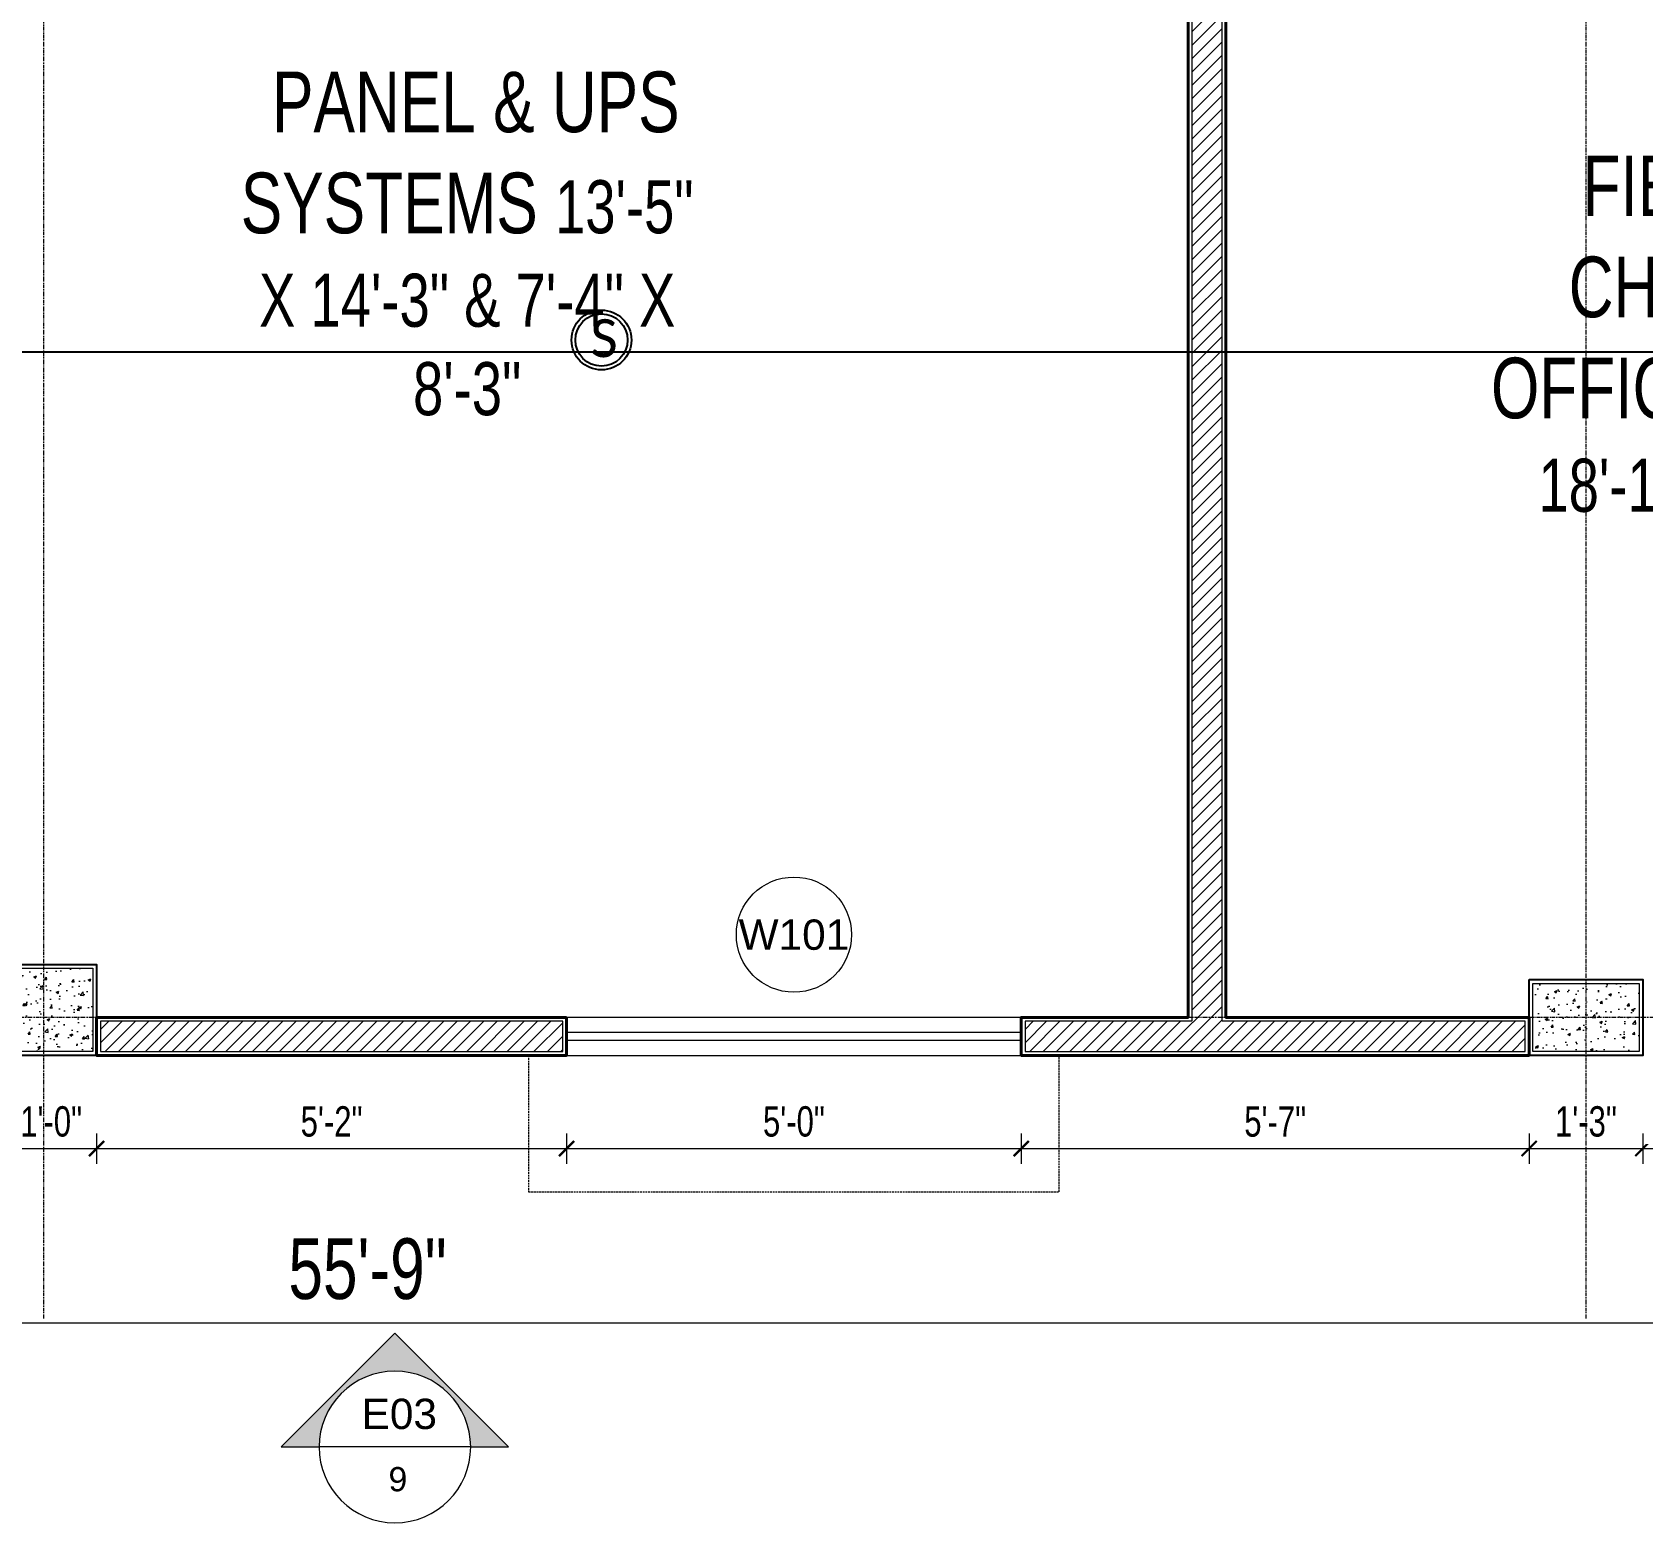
# Model space of a CAD drawing. Header units: inches. Extents: x 985 to 11353, y 526 to 2181.
# Drawn here: x 6843.2 to 7055.7, y 1364.6 to 1561.3 of the extents above; entities that cross this region are included whole.
import ezdxf
from ezdxf.enums import TextEntityAlignment as Align

# ---------------------------------------------------------------- set-up
doc = ezdxf.new("R2010")
doc.units = ezdxf.units.IN
doc.header["$MEASUREMENT"] = 0
doc.linetypes.add('DASH', pattern=[0.35, 0.25, -0.1])
doc.linetypes.add('PHANTOMX2', pattern=[5, 2.5, -0.5, 0.5, -0.5, 0.5, -0.5])
for name, color, linetype, lineweight in [('COLUMN', 1, 'Continuous', 25), ('Dimension', 22, 'Continuous', 13), ('Elevation Marker', 252, 'Continuous', 15), ('Glass', 5, 'Continuous', 9), ('grid', 9, 'Continuous', 13), ('HACTH', 8, 'Continuous', 9), ('I-DOOR-IDEN-N', 7, 'Continuous', 15), ('Plaster Line', 5, 'Continuous', 15), ('Sunshed', 5, 'Continuous', 15), ('wall 05', 3, 'Continuous', 40), ('WINDOW', 140, 'Continuous', 9)]:
    doc.layers.add(name, color=color, linetype=linetype, lineweight=lineweight)
for name, color, linetype in [('smoke detector', 1, 'Continuous'), ('Text', 7, 'Continuous'), ('zone wiring', 5, 'Continuous')]:
    doc.layers.add(name, color=color, linetype=linetype)
doc.styles.add('Arial', font='arial.ttf')
doc.styles.get("Standard").update_dxf_attribs({"font": 'isocp3.shx'})
doc.styles.add('Swiss721', font='swisscl.ttf')
doc.dimstyles.new('DIM08', dxfattribs={"dimtxt": 8, "dimasz": 4, "dimexe": 4, "dimexo": 0, "dimgap": 3, "dimtad": 1, "dimdec": 1, "dimzin": 3, "dimdsep": 46, "dimlunit": 4, "dimtxsty": 'Swiss721', "dimblk": 'ARCHTICK', "dimcen": 0, "dimdle": 4, "dimclrd": 256, "dimclre": 256, "dimclrt": 256, "dimadec": 0, "dimazin": 0, "dimtfac": 1, "dimtdec": 1, "dimtofl": 0, "dimtmove": 0, "dimatfit": 3, "dimldrblk": 'ARCHTICK', "dimfxl": 4, "dimfxlon": 1, "dimtfill": 1, "dimtolj": 1, "dimtzin": 0, "dimlwd": 9, "dimlwe": 9, "dimarcsym": 0})
pattern_1 = [(50, (0, 0), (3.58630091, -0.313760675), [0.375, -4.125]), (355, (0, 0), (-0.69375667, 3.76096067), [0.3, -3.3]), (100.4514, (0.299, -0.026), (2.89254691, 3.44719771), [0.31870095, -3.50571056]), (46.1842, (0, 1), (5.33620524, -0.82759507), [0.5625, -6.1875]), (96.6356, (0.4447, 0.931), (4.67331353, 4.87058935), [0.47805144, -5.258565]), (351.1842, (0, 1), (4.67330973, 4.870593), [0.45, -4.95]), (21, (0.5, 0.75), (2.98453526, -2.01309445), [0.375, -4.125]), (326, (0.5, 0.75), (1.21657666, 3.62575023), [0.3, -3.3]), (71.4514, (0.7487, 0.5822), (4.20111314, 1.61265248), [0.31870095, -3.50571056]), (37.5, (0, 0), (0.060799277, 1.66446927), [0, -3.26, 0, -3.35, 0, -3.3125]), (7.5, (0, 0), (1.315347687, 1.97205856), [0, -1.91, 0, -3.185, 0, -1.2625]), (327.5, (-1.115, 0), (2.66911218, -0.112774359), [0, -1.25, 0, -3.9, 0, -5.175]), (317.5, (-1.615, 0), (2.915930847, 0.50052491), [0, -1.625, 0, -2.59, 0, -3.675])]
pattern_2 = [(45, (-115481.6609, -169903.1285), (-0.8838834765, 0.8838834765), [])]

# ---------------------------------------------------------------- blocks, each defined once
blk = doc.blocks.new('C 12X12')
at = {"layer": 'HACTH'}
h = blk.add_hatch(dxfattribs=at)
h.set_pattern_fill('AR-CONC', color=256, scale=0.5, style=0)
h.set_pattern_definition(pattern_1)
h.paths.add_polyline_path([(88279, -6819.5), (88279, -6808.5), (88268, -6808.5), (88268, -6819.5)])
at = {"layer": 'COLUMN'}
blk.add_lwpolyline([(88267.5, -6808), (88279.5, -6808), (88279.5, -6820), (88267.5, -6820)], close=True, dxfattribs=at)
at = {"layer": 'Plaster Line'}
blk.add_lwpolyline([(88268, -6808.5), (88279, -6808.5), (88279, -6819.5), (88268, -6819.5)], close=True, dxfattribs=at)
blk = doc.blocks.new('C10X15')
at = {"layer": 'HACTH'}
h = blk.add_hatch(dxfattribs=at)
h.set_pattern_fill('AR-CONC', color=256, scale=0.5, style=0)
h.set_pattern_definition(pattern_1)
h.paths.add_polyline_path([(88231.5, -6817.5), (88231.5, -6808.5), (88217.5, -6808.5), (88217.5, -6817.5)])
at = {"layer": 'COLUMN'}
blk.add_lwpolyline([(88217, -6808), (88232, -6808), (88232, -6818), (88217, -6818)], close=True, dxfattribs=at)
at = {"layer": 'Plaster Line'}
blk.add_lwpolyline([(88217.5, -6808.5), (88231.5, -6808.5), (88231.5, -6817.5), (88217.5, -6817.5)], close=True, dxfattribs=at)
blk = doc.blocks.new('_ArchTick')
at = {"color": 0, "linetype": 'ByBlock', "const_width": 0.15}
blk.add_lwpolyline([(-0.5, -0.5), (0.5, 0.5)], dxfattribs=at)
blk = doc.blocks.new('*D239')
at = {"layer": 'Defpoints', "color": 0, "transparency": 16777216}
for p in [(6552.69, 1426.28), (7221.69, 1426.28), (7221.69, 1390.99)]:
    blk.add_point(p, dxfattribs=at)
at = {"layer": 'Dimension', "lineweight": 9, "transparency": 16777216}
for p, q in [((6552.69, 1394.99), (6552.69, 1386.99)), ((7221.69, 1394.99), (7221.69, 1386.99)), ((6548.69, 1390.99), (7225.69, 1390.99))]:
    blk.add_line(p, q, dxfattribs=at)
at = {"layer": 'Dimension', "lineweight": 9, "transparency": 16777216, "xscale": 4, "yscale": 4, "zscale": 4, "rotation": 180}
blk.add_blockref('_ArchTick', (6552.69, 1390.99), dxfattribs=at)
at = {"layer": 'Dimension', "lineweight": 9, "transparency": 16777216, "xscale": 4, "yscale": 4, "zscale": 4}
blk.add_blockref('_ArchTick', (7221.69, 1390.99), dxfattribs=at)
at = {"layer": 'Dimension', "transparency": 16777216, "insert": (6887.44, 1398.08), "char_height": 8, "attachment_point": 5, "style": 'Swiss721', "bg_fill": 3, "box_fill_scale": 1.25, "bg_fill_color": 256, "bg_fill_true_color": 13158600, "bg_fill_transparency": 0}
blk.add_mtext('\\A1;55\'-9"', dxfattribs=at)
blk = doc.blocks.new('*D267')
at = {"layer": 'Defpoints', "color": 0, "transparency": 16777216}
for p in [(6839.69, 1426.28), (6851.69, 1426.28)]:
    blk.add_point(p, dxfattribs=at)
at = {"layer": 'Dimension', "lineweight": 9, "transparency": 16777216}
for p, q in [((6839.69, 1415.99), (6839.69, 1411.99)), ((6851.69, 1415.99), (6851.69, 1411.99)), ((6837.69, 1413.99), (6853.69, 1413.99))]:
    blk.add_line(p, q, dxfattribs=at)
at = {"layer": 'Dimension', "lineweight": 9, "transparency": 16777216, "xscale": 2, "yscale": 2, "zscale": 2, "rotation": 180}
blk.add_blockref('_ArchTick', (6839.69, 1413.99), dxfattribs=at)
at = {"layer": 'Dimension', "lineweight": 9, "transparency": 16777216, "xscale": 2, "yscale": 2, "zscale": 2}
blk.add_blockref('_ArchTick', (6851.69, 1413.99), dxfattribs=at)
at = {"layer": 'Dimension', "transparency": 16777216, "insert": (6845.69, 1417.54), "char_height": 4, "attachment_point": 5, "style": 'Swiss721', "bg_fill": 3, "box_fill_scale": 1.25, "bg_fill_color": 256, "bg_fill_true_color": 13158600, "bg_fill_transparency": 0}
blk.add_mtext('\\A1;1\'-0"', dxfattribs=at)
at = {"layer": 'Defpoints', "color": 0, "transparency": 16777216}
blk.add_point((6851.69, 1413.99), dxfattribs=at)
blk = doc.blocks.new('*D268')
at = {"layer": 'Defpoints', "color": 0, "transparency": 16777216}
for p in [(6851.69, 1426.28), (6913.69, 1426.28), (6913.69, 1413.99)]:
    blk.add_point(p, dxfattribs=at)
at = {"layer": 'Dimension', "lineweight": 9, "transparency": 16777216}
for p, q in [((6851.69, 1415.99), (6851.69, 1411.99)), ((6913.69, 1415.99), (6913.69, 1411.99)), ((6849.69, 1413.99), (6915.69, 1413.99))]:
    blk.add_line(p, q, dxfattribs=at)
at = {"layer": 'Dimension', "lineweight": 9, "transparency": 16777216, "xscale": 2, "yscale": 2, "zscale": 2, "rotation": 180}
blk.add_blockref('_ArchTick', (6851.69, 1413.99), dxfattribs=at)
at = {"layer": 'Dimension', "lineweight": 9, "transparency": 16777216, "xscale": 2, "yscale": 2, "zscale": 2}
blk.add_blockref('_ArchTick', (6913.69, 1413.99), dxfattribs=at)
at = {"layer": 'Dimension', "transparency": 16777216, "insert": (6882.69, 1417.54), "char_height": 4, "attachment_point": 5, "style": 'Swiss721', "bg_fill": 3, "box_fill_scale": 1.25, "bg_fill_color": 256, "bg_fill_true_color": 13158600, "bg_fill_transparency": 0}
blk.add_mtext('\\A1;5\'-2"', dxfattribs=at)
blk = doc.blocks.new('*D269')
at = {"layer": 'Defpoints', "color": 0, "transparency": 16777216}
for p in [(6913.69, 1426.28), (6973.69, 1426.28), (6973.69, 1413.99)]:
    blk.add_point(p, dxfattribs=at)
at = {"layer": 'Dimension', "lineweight": 9, "transparency": 16777216}
for p, q in [((6913.69, 1415.99), (6913.69, 1411.99)), ((6973.69, 1415.99), (6973.69, 1411.99)), ((6911.69, 1413.99), (6975.69, 1413.99))]:
    blk.add_line(p, q, dxfattribs=at)
at = {"layer": 'Dimension', "lineweight": 9, "transparency": 16777216, "xscale": 2, "yscale": 2, "zscale": 2, "rotation": 180}
blk.add_blockref('_ArchTick', (6913.69, 1413.99), dxfattribs=at)
at = {"layer": 'Dimension', "lineweight": 9, "transparency": 16777216, "xscale": 2, "yscale": 2, "zscale": 2}
blk.add_blockref('_ArchTick', (6973.69, 1413.99), dxfattribs=at)
at = {"layer": 'Dimension', "transparency": 16777216, "insert": (6943.69, 1417.54), "char_height": 4, "attachment_point": 5, "style": 'Swiss721', "bg_fill": 3, "box_fill_scale": 1.25, "bg_fill_color": 256, "bg_fill_true_color": 13158600, "bg_fill_transparency": 0}
blk.add_mtext('\\A1;5\'-0"', dxfattribs=at)
blk = doc.blocks.new('*D270')
at = {"layer": 'Defpoints', "color": 0, "transparency": 16777216}
for p in [(6973.69, 1426.28), (7040.69, 1426.28), (7040.69, 1413.99)]:
    blk.add_point(p, dxfattribs=at)
at = {"layer": 'Dimension', "lineweight": 9, "transparency": 16777216}
for p, q in [((6973.69, 1415.99), (6973.69, 1411.99)), ((7040.69, 1415.99), (7040.69, 1411.99)), ((6971.69, 1413.99), (7042.69, 1413.99))]:
    blk.add_line(p, q, dxfattribs=at)
at = {"layer": 'Dimension', "lineweight": 9, "transparency": 16777216, "xscale": 2, "yscale": 2, "zscale": 2, "rotation": 180}
blk.add_blockref('_ArchTick', (6973.69, 1413.99), dxfattribs=at)
at = {"layer": 'Dimension', "lineweight": 9, "transparency": 16777216, "xscale": 2, "yscale": 2, "zscale": 2}
blk.add_blockref('_ArchTick', (7040.69, 1413.99), dxfattribs=at)
at = {"layer": 'Dimension', "transparency": 16777216, "insert": (7007.19, 1417.53), "char_height": 4, "attachment_point": 5, "style": 'Swiss721', "bg_fill": 3, "box_fill_scale": 1.25, "bg_fill_color": 256, "bg_fill_true_color": 13158600, "bg_fill_transparency": 0}
blk.add_mtext('\\A1;5\'-7"', dxfattribs=at)
blk = doc.blocks.new('*D271')
at = {"layer": 'Defpoints', "color": 0, "transparency": 16777216}
for p in [(7040.69, 1426.28), (7055.69, 1426.28), (7055.69, 1413.99)]:
    blk.add_point(p, dxfattribs=at)
at = {"layer": 'Dimension', "lineweight": 9, "transparency": 16777216}
for p, q in [((7040.69, 1415.99), (7040.69, 1411.99)), ((7055.69, 1415.99), (7055.69, 1411.99)), ((7038.69, 1413.99), (7057.69, 1413.99))]:
    blk.add_line(p, q, dxfattribs=at)
at = {"layer": 'Dimension', "lineweight": 9, "transparency": 16777216, "xscale": 2, "yscale": 2, "zscale": 2, "rotation": 180}
blk.add_blockref('_ArchTick', (7040.69, 1413.99), dxfattribs=at)
at = {"layer": 'Dimension', "lineweight": 9, "transparency": 16777216, "xscale": 2, "yscale": 2, "zscale": 2}
blk.add_blockref('_ArchTick', (7055.69, 1413.99), dxfattribs=at)
at = {"layer": 'Dimension', "transparency": 16777216, "insert": (7048.19, 1417.54), "char_height": 4, "attachment_point": 5, "style": 'Swiss721', "bg_fill": 3, "box_fill_scale": 1.25, "bg_fill_color": 256, "bg_fill_true_color": 13158600, "bg_fill_transparency": 0}
blk.add_mtext('\\A1;1\'-3"', dxfattribs=at)
blk = doc.blocks.new('*D272')
at = {"layer": 'Defpoints', "color": 0, "transparency": 16777216}
for p in [(7055.69, 1426.28), (7067.69, 1426.28), (7067.69, 1413.99)]:
    blk.add_point(p, dxfattribs=at)
at = {"layer": 'Dimension', "lineweight": 9, "transparency": 16777216}
for p, q in [((7055.69, 1415.99), (7055.69, 1411.99)), ((7067.69, 1415.99), (7067.69, 1411.99)), ((7053.69, 1413.99), (7069.69, 1413.99))]:
    blk.add_line(p, q, dxfattribs=at)
at = {"layer": 'Dimension', "lineweight": 9, "transparency": 16777216, "xscale": 2, "yscale": 2, "zscale": 2, "rotation": 180}
blk.add_blockref('_ArchTick', (7055.69, 1413.99), dxfattribs=at)
at = {"layer": 'Dimension', "lineweight": 9, "transparency": 16777216, "xscale": 2, "yscale": 2, "zscale": 2}
blk.add_blockref('_ArchTick', (7067.69, 1413.99), dxfattribs=at)
at = {"layer": 'Dimension', "transparency": 16777216, "insert": (7061, 1417.54), "char_height": 4, "attachment_point": 5, "style": 'Swiss721', "bg_fill": 3, "box_fill_scale": 1.25, "bg_fill_color": 256, "bg_fill_true_color": 13158600, "bg_fill_transparency": 0}
blk.add_mtext('\\A1;1\'-0"', dxfattribs=at)
blk = doc.blocks.new('wall&door')
at = {"color": 0, "linetype": 'ByBlock', "lineweight": -2}
blk.add_circle((0, 0), 3.039, dxfattribs=at)
at = {"color": 0, "linetype": 'ByBlock', "lineweight": -2, "ltscale": 25.4, "style": 'Arial'}
blk.add_attdef('PT1', text='', height=1.6, dxfattribs=at).set_placement((0, 0), align=Align.MIDDLE_CENTER)
blk = doc.blocks.new('*U90')
h = blk.add_hatch(color=252)
h.dxf.hatch_style = 1
h.paths.add_polyline_path([(500, 0), (750, 0), (0, 750), (-750, 0), (-500, 0, -0.414214), (0, 500, -0.414214)])
at = {"color": 6}
for p, q in [((0, 750), (-750, 0)), ((750, 0), (0, 750)), ((750, 0), (500, 0)), ((-500, 0), (-750, 0))]:
    blk.add_line(p, q, dxfattribs=at)
at = {"linetype": 'ByBlock', "lineweight": -2}
blk.add_line((-500, 0), (500, 0), dxfattribs=at)
blk.add_circle((0, 0), 500)
at = {"color": 3, "style": 'Arial'}
blk.add_attdef('S01', text='', height=200, dxfattribs=at).set_placement((0, 319), align=Align.TOP_CENTER)
at = {"color": 6, "style": 'Arial'}
blk.add_attdef('IN-201', text='', height=160, dxfattribs=at).set_placement((0, -133), align=Align.TOP_CENTER)
blk = doc.blocks.new('smoke detector')
at = {"layer": 'smoke detector'}
for radius in [3.95, 3.45]:
    blk.add_circle((331.62, 4109.64), radius, dxfattribs=at)
at = {"layer": 'smoke detector', "insert": (330.17, 4112.38), "char_height": 5, "attachment_point": 1}
blk.add_mtext_dynamic_manual_height_columns('{\\fCalibri|b0|i0|c0|p34;S}', width=5, gutter_width=1, heights=[0], dxfattribs=at)

msp = doc.modelspace()

# ---------------------------------------------------------------- hatches: boundary and pattern name
at = {"layer": 'HACTH'}
h = msp.add_hatch(dxfattribs=at)
h.set_pattern_fill('ANSI31', color=256, scale=10, style=0)
h.set_pattern_definition(pattern_2)
h.paths.add_polyline_path([(6981.19, 1605.78), (6981.19, 1601.78), (6996.19, 1601.78), (6996.19, 1430.78), (6974.19, 1430.78), (6974.19, 1426.78), (7040.19, 1426.78), (7040.19, 1430.78), (7000.19, 1430.78), (7000.19, 1605.78)])
h = msp.add_hatch(dxfattribs=at)
h.set_pattern_fill('ANSI31', color=256, scale=10, style=0)
h.set_pattern_definition(pattern_2)
h.paths.add_polyline_path([(6852.19, 1430.78), (6852.19, 1426.78), (6913.19, 1426.78), (6913.19, 1430.78)])

# ---------------------------------------------------------------- linework, layer by layer
at = {"layer": 'Glass', "ltscale": 10}
msp.add_lwpolyline([(6973.69, 1428.28), (6973.69, 1429.28), (6913.69, 1429.28), (6913.69, 1428.28)], close=True, dxfattribs=at)
at = {"layer": 'grid', "linetype": 'PHANTOMX2', "ltscale": 0.2}
msp.add_line((7284.15, 1431.28), (6515.44, 1431.28), dxfattribs=at)
at = {"layer": 'Plaster Line'}
for points in [[(7000.19, 1605.78), (6981.19, 1605.78), (6981.19, 1601.78), (6996.19, 1601.78), (6996.19, 1430.78), (6974.19, 1430.78), (6974.19, 1426.78), (7040.19, 1426.78), (7040.19, 1430.78), (7000.19, 1430.78)], [(6913.19, 1430.78), (6852.19, 1430.78), (6852.19, 1426.78), (6913.19, 1426.78)]]:
    msp.add_lwpolyline(points, close=True, dxfattribs=at)
at = {"layer": 'Sunshed', "linetype": 'DASH'}
msp.add_lwpolyline([(6908.69, 1426.28), (6908.69, 1408.28), (6978.69, 1408.28), (6978.69, 1426.28)], dxfattribs=at)
at = {"layer": 'wall 05'}
for points in [[(7000.69, 1606.28), (6980.69, 1606.28), (6980.69, 1601.28), (6995.69, 1601.28), (6995.69, 1431.28), (6973.69, 1431.28), (6973.69, 1426.28), (7040.69, 1426.28), (7040.69, 1431.28), (7000.69, 1431.28)], [(6913.69, 1431.28), (6851.69, 1431.28), (6851.69, 1426.28), (6913.69, 1426.28)]]:
    msp.add_lwpolyline(points, close=True, dxfattribs=at)
at = {"layer": 'WINDOW', "ltscale": 10}
msp.add_lwpolyline([(6973.69, 1426.28), (6973.69, 1431.28), (6913.69, 1431.28), (6913.69, 1426.28)], close=True, dxfattribs=at)
at = {"layer": 'zone wiring', "color": 30}
msp.add_line((6645.69, 1519.11), (7134.31, 1519.11), dxfattribs=at)

# ---------------------------------------------------------------- block references
at = {"layer": 'HACTH'}
for name, p in [('C 12X12', (-81427.81, 8246.28)), ('C10X15', (-81176.31, 8244.28))]:
    msp.add_blockref(name, p, dxfattribs=at)
at = {"layer": 'I-DOOR-IDEN-N'}
ref = msp.add_blockref('wall&door', (6943.69, 1442.21), dxfattribs=dict(at, xscale=2.5, yscale=2.5, zscale=2.5))
ref.add_attrib('PT1', 'W101', dxfattribs={"layer": '0', "color": 7, "linetype": 'ByBlock', "lineweight": -2, "ltscale": 25.4, "height": 4, "style": 'Arial'}).set_placement((6943.69, 1442.21), align=Align.MIDDLE_CENTER)
at = {"layer": 'smoke detector'}
msp.add_blockref('smoke detector', (6586.68, -2588.97), dxfattribs=at)

# ---------------------------------------------------------------- texts
at = {"layer": 'Text', "char_height": 8, "attachment_point": 2, "style": 'Swiss721'}
for s, insert, width in [(' PANEL & UPS SYSTEMS {\\H0.875x;13\'-5" X 14\'-3" & 7\'-4" X 8\'-3" }', (6900.58, 1556.09), 62.6303), ('FIELD IN CHARGE  OFFICE ROOM {\\H0.875x;18\'-1" X 14\'-3"}', (7064.59, 1545.01), 62.1303)]:
    msp.add_mtext(s, dxfattribs=dict(at, insert=insert, width=width))

# ---------------------------------------------------------------- next in the draw order: dimensions: what is measured, and where the dimension line sits
at = {"layer": 'Dimension'}
dim = msp.add_linear_dim(base=(7221.69, 1390.99), p1=(6552.69, 1426.28), p2=(7221.69, 1426.28), text='55\'-9"', dimstyle='DIM08', override={"dimarcsym": 1}, dxfattribs=at)
dim.commit()
dim.dimension.update_dxf_attribs({"geometry": '*D239', "text_midpoint": (6887.44, 1390.99), "dimtype": 160})

# ---------------------------------------------------------------- next in the draw order: block references
at = {"layer": 'Elevation Marker'}
ref = msp.add_blockref('*U90', (6891.04, 1374.61), dxfattribs=dict(at, xscale=-0.01999999998952262, yscale=0.01999999998952262, zscale=0.02))
ref.add_attrib('IN-201', '9', dxfattribs={"layer": '0', "color": 6, "height": 3.2, "style": 'Arial'}).set_placement((6891.44, 1371.96), align=Align.TOP_CENTER)
ref.add_attrib('S01', 'E03', dxfattribs={"layer": '0', "color": 3, "height": 4, "style": 'Arial'}).set_placement((6891.62, 1380.98), align=Align.TOP_CENTER)

# ---------------------------------------------------------------- next in the draw order: dimensions: what is measured, and where the dimension line sits
at = {"layer": 'Dimension'}
dim = msp.add_linear_dim(base=(6851.69, 1413.99), p1=(6839.69, 1426.28), p2=(6851.69, 1426.28), dimstyle='DIM08', override={"dimscale": 0.5, "dimarcsym": 2}, dxfattribs=at)
dim.commit()
dim.dimension.update_dxf_attribs({"geometry": '*D267', "text_midpoint": (6845.69, 1417.54)})

# ---------------------------------------------------------------- next in the draw order: linework, layer by layer
at = {"layer": 'grid', "linetype": 'PHANTOMX2', "ltscale": 0.2}
msp.add_line((6844.69, 1897.99), (6844.69, 1391.54), dxfattribs=at)

# ---------------------------------------------------------------- next in the draw order: dimensions: what is measured, and where the dimension line sits
at = {"layer": 'Dimension'}
dim = msp.add_linear_dim(base=(6913.69, 1413.99), p1=(6851.69, 1426.28), p2=(6913.69, 1426.28), dimstyle='DIM08', override={"dimscale": 0.5, "dimarcsym": 2}, dxfattribs=at)
dim.commit()
dim.dimension.update_dxf_attribs({"geometry": '*D268', "text_midpoint": (6882.69, 1417.54)})

# ---------------------------------------------------------------- next in the draw order: dimensions: what is measured, and where the dimension line sits
dim = msp.add_linear_dim(base=(6973.69, 1413.99), p1=(6913.69, 1426.28), p2=(6973.69, 1426.28), dimstyle='DIM08', override={"dimscale": 0.5, "dimarcsym": 2}, dxfattribs=at)
dim.commit()
dim.dimension.update_dxf_attribs({"geometry": '*D269', "text_midpoint": (6943.69, 1417.54)})

# ---------------------------------------------------------------- next in the draw order: dimensions: what is measured, and where the dimension line sits
dim = msp.add_linear_dim(base=(7040.69, 1413.99), p1=(6973.69, 1426.28), p2=(7040.69, 1426.28), dimstyle='DIM08', override={"dimscale": 0.5, "dimarcsym": 2}, dxfattribs=at)
dim.commit()
dim.dimension.update_dxf_attribs({"geometry": '*D270', "text_midpoint": (7007.19, 1417.53)})

# ---------------------------------------------------------------- next in the draw order: dimensions: what is measured, and where the dimension line sits
dim = msp.add_linear_dim(base=(7055.69, 1413.99), p1=(7040.69, 1426.28), p2=(7055.69, 1426.28), dimstyle='DIM08', override={"dimscale": 0.5, "dimarcsym": 2}, dxfattribs=at)
dim.commit()
dim.dimension.update_dxf_attribs({"geometry": '*D271', "text_midpoint": (7048.19, 1417.54)})

# ---------------------------------------------------------------- next in the draw order: linework, layer by layer
at = {"layer": 'grid', "linetype": 'PHANTOMX2', "ltscale": 0.2}
msp.add_line((7048.19, 1897.99), (7048.19, 1391.54), dxfattribs=at)

# ---------------------------------------------------------------- next in the draw order: dimensions: what is measured, and where the dimension line sits
at = {"layer": 'Dimension'}
dim = msp.add_linear_dim(base=(7067.69, 1413.99), p1=(7055.69, 1426.28), p2=(7067.69, 1426.28), dimstyle='DIM08', override={"dimscale": 0.5, "dimarcsym": 2}, dxfattribs=at)
dim.commit()
dim.dimension.update_dxf_attribs({"geometry": '*D272', "text_midpoint": (7061, 1413.99), "dimtype": 160})

doc.saveas('drawing.dxf')
